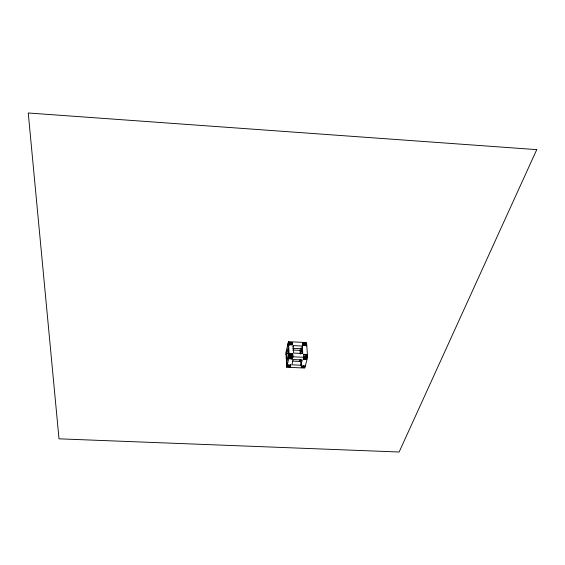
<?xml version="1.0" encoding="UTF-8"?>
<svg xmlns="http://www.w3.org/2000/svg" width="565" height="565" viewBox="0 0 565 565"><rect width="100%" height="100%" fill="white"/><g stroke="black" fill="none" stroke-linecap="round" stroke-linejoin="round"><path stroke-width="0.85" d="M288.461 341.663L285.961 352.362L286.702 367.208L304.775 368.062L307.586 357.49L306.583 342.567L288.461 341.663L289.252 356.607L286.702 367.208M287.995 344.565L288.369 342.941L288.108 346.783L287.995 344.565L291.611 344.742L292.133 342.581L289.407 342.447L288.899 344.608M286.766 353.4L288.023 348.061L288.411 355.519L287.14 360.837L286.766 353.4L288.263 353.471M288.574 355.738L288.962 354.128L288.694 357.998L288.574 355.738L292.232 355.915L292.755 353.768L290.007 353.634L289.492 355.781L289.647 358.796L292.395 358.93L292.79 357.32L292.621 354.304L289.873 354.17L289.647 358.796M291.611 344.742L291.957 342.383L292.084 344.601M290.007 353.634L289.612 358.041L292.352 358.175L292.748 356.564M288.115 365.159L290.841 365.287L290.452 366.855L287.733 366.727L288.079 364.404M292.882 346.938L293.207 345.589L302.296 346.041L302.769 353.506L293.63 353.061L293.207 345.589M291.851 359.291L292.133 354.17M300.206 353.323L300.029 350.378L300.601 348.089M300.255 354.057L302.296 346.041M302.459 345.279L303.01 343.125L305.729 343.259L305.877 345.476L303.151 345.342L303.01 343.125M301.103 359.976L300.714 361.487L292.493 361.091M305.729 343.259L305.171 345.42L305.121 344.678L305.538 343.061L305.686 345.279M300.94 365.237L302.317 359.947L293.179 359.51L291.872 364.806L300.94 365.237L300.608 359.834M301.71 365.802L304.429 365.936L304.012 367.497L301.307 367.37L301.668 365.054M303.786 357.85L306.534 357.984L306.103 359.587L303.37 359.46L303.737 357.094M303.857 356.48L305.905 356.579L306.47 354.432L303.73 354.297L303.878 356.557L306.626 356.692L306.47 354.432M304.867 366.791L305.284 365.223M303.596 354.834L306.329 354.968L306.428 356.48M290.128 355.894L292.882 356.028L292.755 353.768M289.252 356.607L307.586 357.49M290.036 357.186L292.79 357.32M289.725 357.687L291.773 357.786M303.37 358.344L305.418 358.443M291.999 343.125L289.28 342.99L289.4 345.208M302.875 343.661L305.587 343.803M288.856 343.873L291.575 344.007M302.416 344.544L305.121 344.678M303.137 345.314L306.075 345.462M292.55 348.287L301.611 348.732L301.922 353.704M292.691 350.018L300.029 350.378M306.491 343.845L306.64 346.062M307.24 355.018L307.395 357.271M305.792 354.834L305.905 356.579M306.103 359.587L306.061 358.832L303.32 358.704L303.37 359.46M302.826 342.927L302.967 345.144M304.012 367.497L303.963 366.749L301.258 366.621L301.307 367.37M303.73 365.774L303.829 367.271M299.789 359.99L299.888 361.635M292.133 342.581L292.253 344.798L289.527 344.664L289.407 342.447M292.274 356.67L292.395 358.93M290.332 364.609L290.452 366.855M290.163 364.383L290.283 366.629L290.41 366.106L287.698 365.979L287.733 366.727M286.49 350.978L286.229 354.778L286.49 350.978M287.055 362.109L286.794 365.936L287.055 362.109M536.75 149.633L399.13 452.014L59.007 438.828L28.25 112.986L536.75 149.633"/></g></svg>
